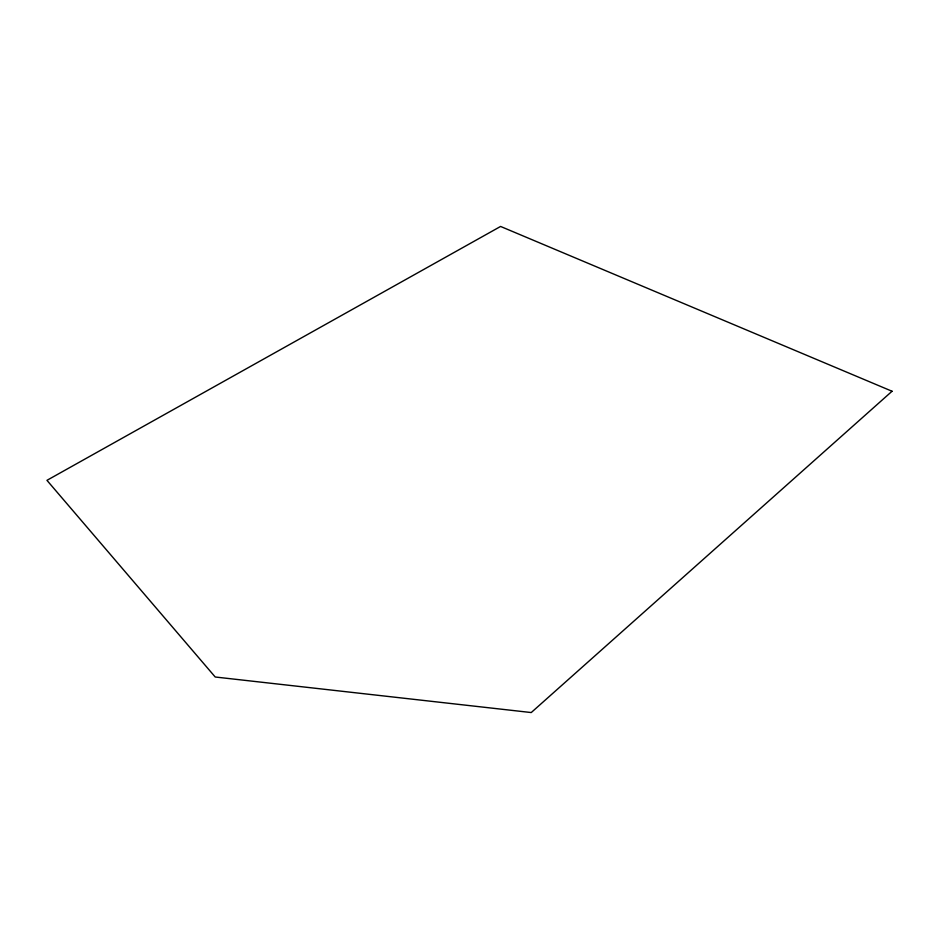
<?xml version="1.0" encoding="UTF-8"?>
<svg xmlns="http://www.w3.org/2000/svg" width="939" height="939" viewBox="0 0 939 939"><rect width="100%" height="100%" fill="white"/><g stroke="black" fill="none" stroke-linecap="round" stroke-linejoin="round"><path stroke-width="1.41" d="M892.05 391.246L531.239 712.548L215.219 677.007L46.95 480.334L500.581 226.452L892.05 391.246"/></g></svg>
